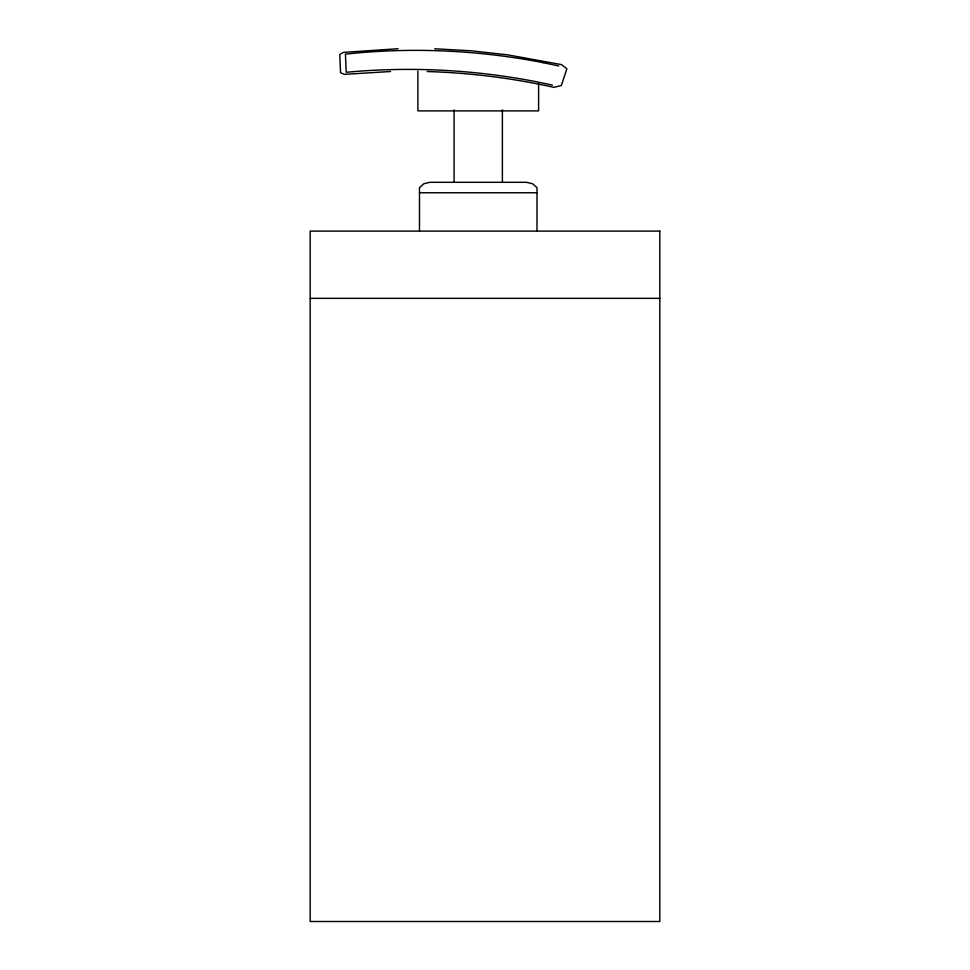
<?xml version="1.0" encoding="UTF-8"?>
<svg xmlns="http://www.w3.org/2000/svg" width="970" height="970" viewBox="0 0 970 970"><rect width="100%" height="100%" fill="white"/><g stroke="black" fill="none" stroke-linecap="round" stroke-linejoin="round"><path stroke-width="1.45" d="M353.832 71.574L346.217 72.289L345.429 54.102L361.664 52.562A666.572 666.572 0 0 1 543.115 62.65M398.1 48.73L343.259 52.404L339.767 54.453L340.543 72.653L344.204 74.375L390.595 71.501M419.489 192.763L536.992 192.763M310.182 298.348L659.818 298.348M434.742 48.767L471.287 50.816L507.613 54.841L561.387 64.578L566.892 68.773L561.387 85.469L553.882 87.349C512.293 78.073 469.832 72.798 427.236 71.537M543.115 62.686L558.756 65.96M552.439 85.105L536.531 81.771A671.179 671.179 0 0 0 353.844 71.61M538.605 83.541L538.605 110.895L417.876 110.895L417.876 71.004M536.992 231.102L536.992 187.634L532.566 183.742L526.528 182.311L429.94 182.311L423.902 183.742L419.489 187.634L419.489 231.102M502.387 109.816L502.387 182.311M454.093 109.816L454.093 182.311M659.818 231.102L310.182 231.102L310.182 921.5L659.818 921.5L659.818 231.102"/></g></svg>
